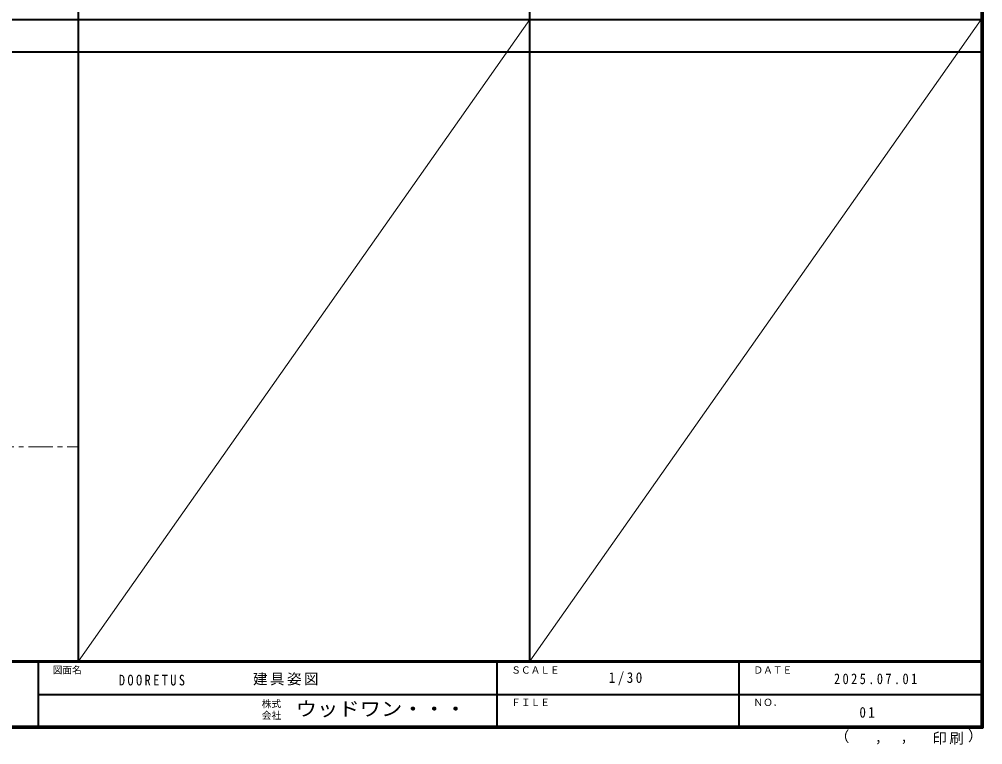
# Model space of a CAD drawing. Units: millimetres, scale not verified. Extents: x -6000 to 5700, y -4307 to 4260.
# Drawn here: x -267 to 5700, y -4307 to 186 of the extents above; entities that cross this region are included whole.
import ezdxf
from ezdxf.enums import TextEntityAlignment as Align

# ---------------------------------------------------------------- set-up
doc = ezdxf.new("R2010")
doc.units = ezdxf.units.MM
doc.header["$LTSCALE"] = 30
doc.linetypes.add('CHAIN1', pattern=[8, 5, -1, 1, -1])
for name, color, linetype, lineweight in [('0-1_通り芯', 4, 'CHAIN1', 9), ('F-1_枠', 6, 'Continuous', 40), ('F-A_文字', 7, 'Continuous', 18)]:
    doc.layers.add(name, color=color, linetype=linetype, lineweight=lineweight)
doc.styles.add('ＭＳ ゴシック', font='')
doc.styles.get('ＭＳ ゴシック').set_extended_font_data('MS Gothic')

msp = doc.modelspace()

# ---------------------------------------------------------------- linework, layer by layer
at = {"layer": '0-1_通り芯', "color": 7, "lineweight": 18}
msp.add_line((-5490, -2461.25), (100, -2461.25), dxfattribs=at)
at = {"layer": 'F-1_枠'}
for p, q in [((100, -3790), (100, 4175)), ((2895, -3790), (2895, 4175)), ((5690, 4175), (5690, -4205)), ((5695, 4175), (5695, -4205)), ((5700, 4175), (5700, -4205)), ((-5990, 184.5), (5690, 184.5)), ((-5990, -15.5), (5690, -15.5)), ((5700, -3790), (-6000, -3790)), ((5700, -3795), (-6000, -3795)), ((-150, -3795), (-150, -4195)), ((2690, -3795), (2690, -4195)), ((4190, -3795), (4190, -4195)), ((-150, -3995), (5690, -3995.01)), ((5700, -4195), (-6000, -4195)), ((5700, -4200), (-6000, -4200)), ((5700, -4205), (-6000, -4205))]:
    msp.add_line(p, q, dxfattribs=at)
at = {"layer": 'F-A_文字'}
for p, q in [((2895, 184.5), (100, -3790)), ((5690, 184.5), (2895, -3790))]:
    msp.add_line(p, q, dxfattribs=at)

# ---------------------------------------------------------------- texts
at = {"layer": 'F-A_文字', "style": 'ＭＳ ゴシック'}
for s, height, p in [('図面名', 43.99, (-60, -3880)), ('ＳＣＡＬＥ', 43.99, (2780, -3880)), ('ＤＡＴＥ', 43.99, (4280, -3880)), ('株式', 43.99, (1235, -4089)), ('ＦＩＬＥ', 43.99, (2780, -4080)), ('ＮＯ．', 43.99, (4280, -4080)), ('会社', 43.99, (1235, -4161)), ('（', 65.98, (4784.03, -4308.31)), ('）', 65.98, (5608.4, -4304.13)), (',', 65.98, (5031.28, -4308.31)), (',', 65.98, (5190.2, -4305.53))]:
    msp.add_text(s, height=height, dxfattribs=at).set_placement(p, align=Align.BOTTOM_LEFT)
at = {"layer": 'F-A_文字', "style": 'ＭＳ ゴシック', "width": 1.1}
msp.add_text('ウッドワン・・・', height=87.98, dxfattribs=at).set_placement((1445, -4155), align=Align.BOTTOM_LEFT)
at = {"layer": 'F-A_文字', "char_height": 65.98, "attachment_point": 7, "style": 'ＭＳ ゴシック'}
for s, insert in [('\\T1.39;\\W0.85;DOORETUS', (350, -3940.79)), ('\\T1.17;建具姿図', (1180.42, -3940)), ('\\T1.38;\\W0.9;1/30', (3383.75, -3940)), ('\\T1.39;\\W0.85;2025.07.01', (4778.75, -3932.5)), ('\\T1.36;\\W0.9;01', (4936.25, -4140)), ('\\T1.17;印刷', (5388.15, -4306.92))]:
    msp.add_mtext(s, dxfattribs=dict(at, insert=insert))

doc.saveas('drawing.dxf')
